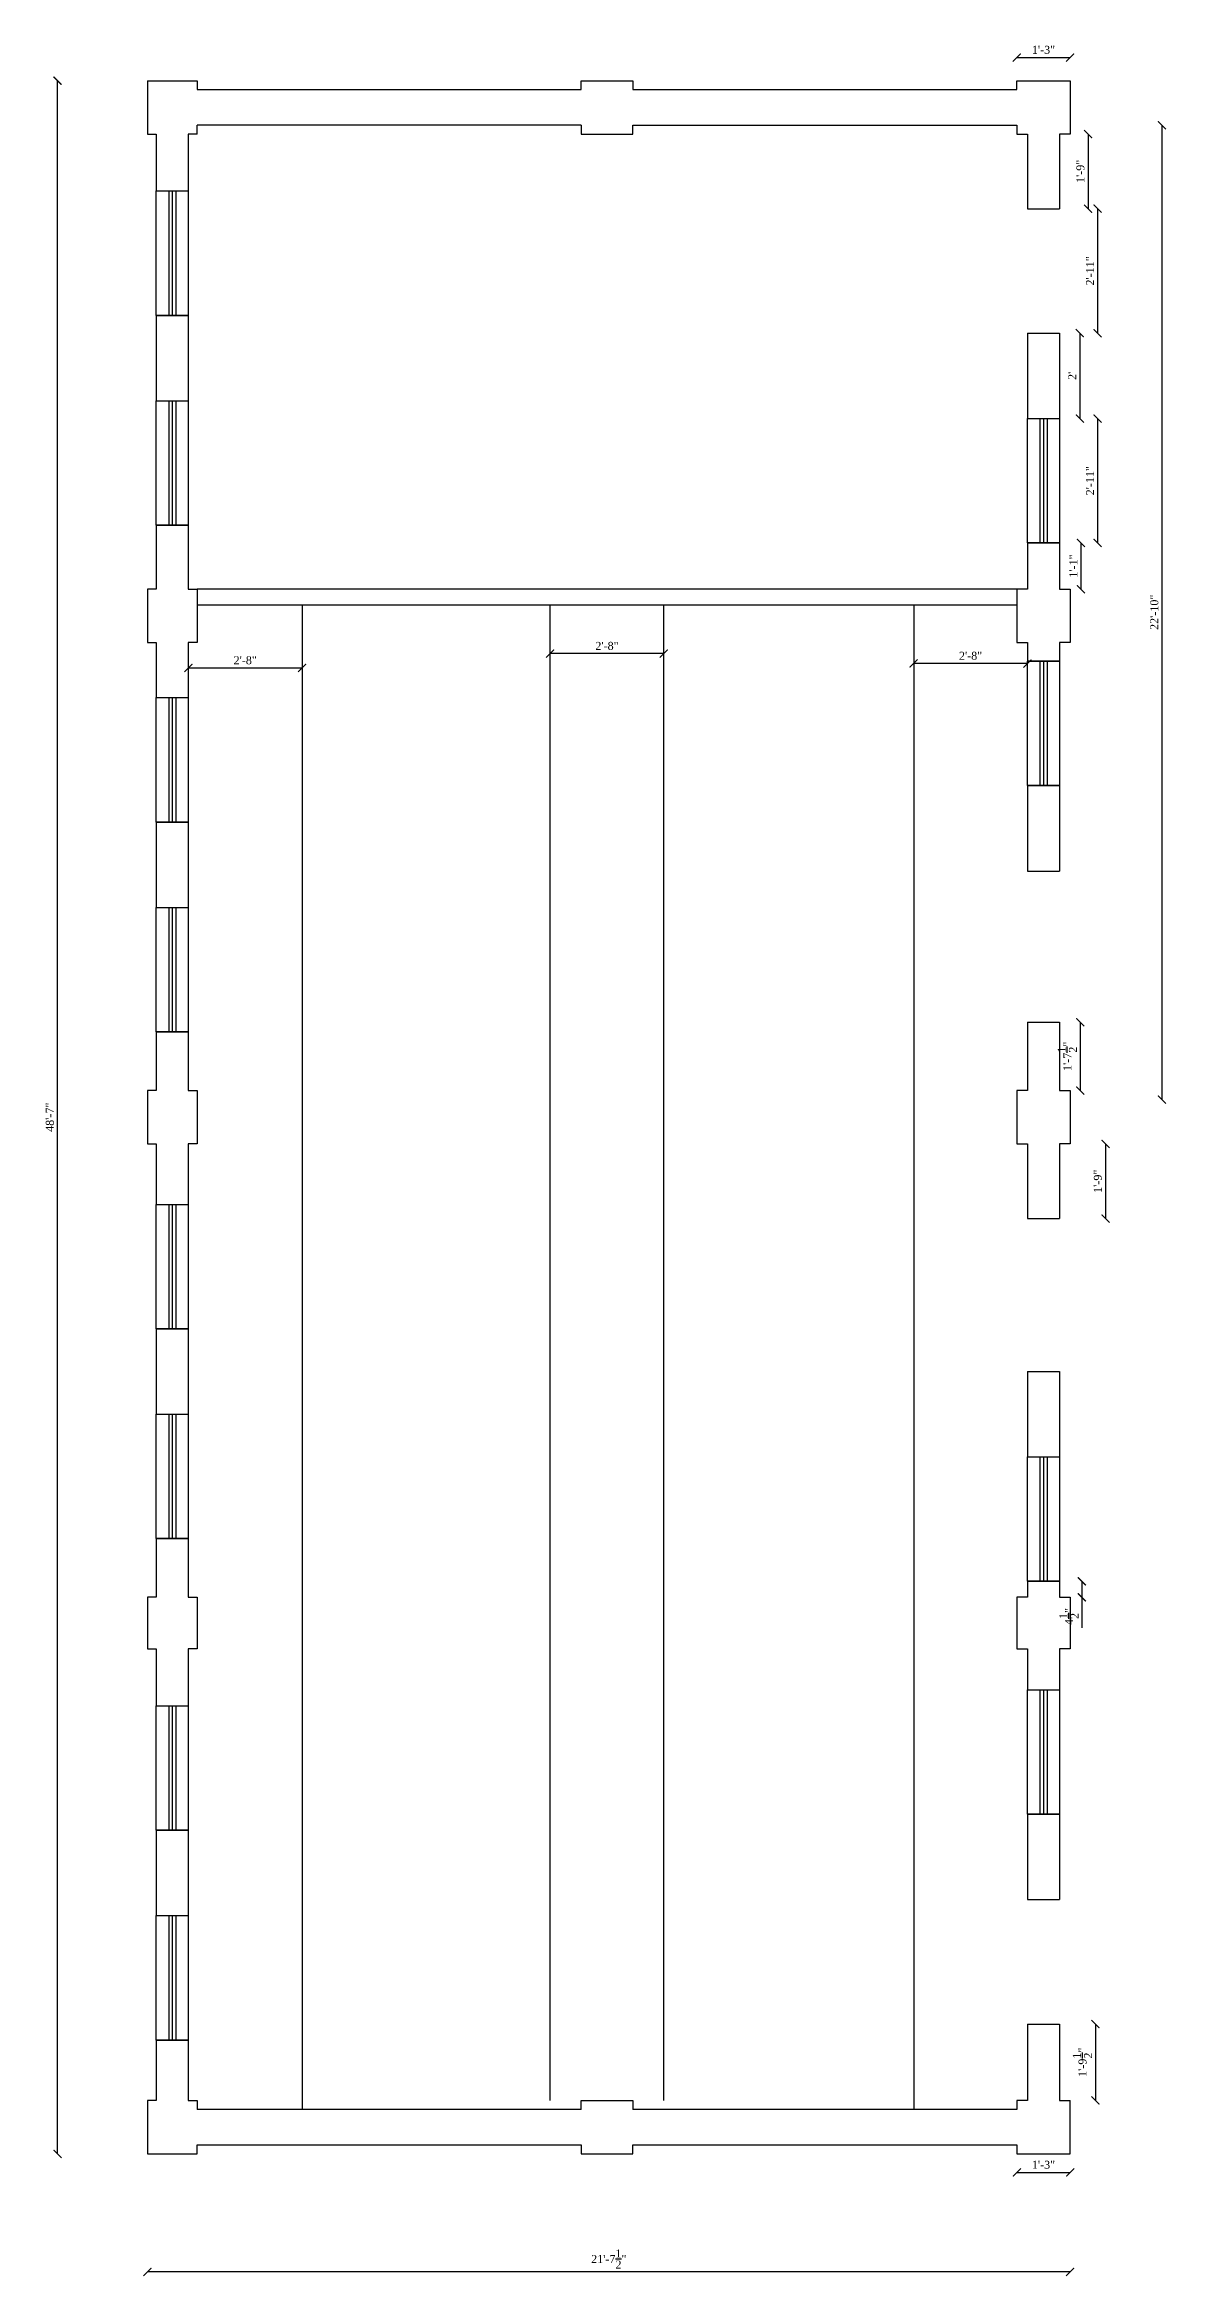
# Model space of a CAD drawing. Header units: inches. Extents: x 62191 to 65120, y -5328 to -3702.
# Drawn here: x 64804 to 65120, y -4385 to -3757 of the extents above; entities that cross this region are included whole.
import ezdxf

# ---------------------------------------------------------------- set-up
doc = ezdxf.new("R2010")
doc.units = ezdxf.units.IN
doc.header["$MEASUREMENT"] = 0
doc.layers.add('ELEVATION', color=6, linetype='Continuous', lineweight=30)
doc.styles.get("Standard").update_dxf_attribs({"font": 'times.ttf'})
doc.dimstyles.get("Standard").update_dxf_attribs({"dimtxt": 2.25, "dimasz": 2.25, "dimexe": 0.18, "dimexo": 0.0625, "dimgap": 1, "dimtad": 1, "dimdec": 1, "dimzin": 0, "dimdsep": 46, "dimlunit": 4, "dimtxsty": 'Standard', "dimblk": 'ARCHTICK', "dimcen": 0.09, "dimse1": 1, "dimse2": 1, "dimadec": 0, "dimazin": 0, "dimtfac": 1, "dimtdec": 1, "dimtofl": 0, "dimtmove": 0, "dimatfit": 3, "dimldrblk": 'ARCHTICK', "dimfxl": 1, "dimtolj": 1, "dimtzin": 0, "dimarcsym": 0})

# ---------------------------------------------------------------- blocks, each defined once
blk = doc.blocks.new('_ArchTick')
at = {"color": 0, "linetype": 'ByBlock', "const_width": 0.15}
blk.add_lwpolyline([(-0.5, -0.5), (0.5, 0.5)], dxfattribs=at)
blk = doc.blocks.new('*D715')
at = {"layer": 'Defpoints', "color": 0, "transparency": 16777216}
for p in [(65092.73, -3760.84), (65077.73, -3767.36), (65092.73, -3767.36)]:
    blk.add_point(p, dxfattribs=at)
at = {"layer": 'ELEVATION', "color": 0, "lineweight": -2, "transparency": 16777216}
blk.add_line((65077.73, -3760.84), (65092.73, -3760.84), dxfattribs=at)
at = {"layer": 'ELEVATION', "color": 0, "lineweight": -2, "transparency": 16777216, "xscale": 2.25, "yscale": 2.25, "zscale": 2.25, "rotation": 180}
blk.add_blockref('_ArchTick', (65077.73, -3760.84), dxfattribs=at)
at = {"layer": 'ELEVATION', "color": 0, "lineweight": -2, "transparency": 16777216, "xscale": 2.25, "yscale": 2.25, "zscale": 2.25}
blk.add_blockref('_ArchTick', (65092.73, -3760.84), dxfattribs=at)
at = {"layer": 'ELEVATION', "color": 0, "transparency": 16777216, "insert": (65085.23, -3758.7), "char_height": 2.25, "attachment_point": 5}
blk.add_mtext('\\A1;1\'-3"', dxfattribs=at)
blk = doc.blocks.new('*D716')
at = {"layer": 'Defpoints', "color": 0, "transparency": 16777216}
for p in [(65077.73, -4350.36), (65092.73, -4350.36), (65092.73, -4355.59)]:
    blk.add_point(p, dxfattribs=at)
at = {"layer": 'ELEVATION', "color": 0, "lineweight": -2, "transparency": 16777216}
blk.add_line((65077.73, -4355.59), (65092.73, -4355.59), dxfattribs=at)
at = {"layer": 'ELEVATION', "color": 0, "lineweight": -2, "transparency": 16777216, "xscale": 2.25, "yscale": 2.25, "zscale": 2.25, "rotation": 180}
blk.add_blockref('_ArchTick', (65077.73, -4355.59), dxfattribs=at)
at = {"layer": 'ELEVATION', "color": 0, "lineweight": -2, "transparency": 16777216, "xscale": 2.25, "yscale": 2.25, "zscale": 2.25}
blk.add_blockref('_ArchTick', (65092.73, -4355.59), dxfattribs=at)
at = {"layer": 'ELEVATION', "color": 0, "transparency": 16777216, "insert": (65085.23, -4353.45), "char_height": 2.25, "attachment_point": 5}
blk.add_mtext('\\A1;1\'-3"', dxfattribs=at)
blk = doc.blocks.new('*D723')
at = {"layer": 'Defpoints', "color": 0, "transparency": 16777216}
for p in [(65089.73, -3782.36), (65089.73, -3803.36), (65097.78, -3803.36)]:
    blk.add_point(p, dxfattribs=at)
at = {"layer": 'ELEVATION', "color": 0, "lineweight": -2, "transparency": 16777216}
blk.add_line((65097.78, -3782.36), (65097.78, -3803.36), dxfattribs=at)
at = {"layer": 'ELEVATION', "color": 0, "lineweight": -2, "transparency": 16777216, "xscale": 2.25, "yscale": 2.25, "zscale": 2.25}
for p, rotation in [((65097.78, -3782.36), 90), ((65097.78, -3803.36), 270)]:
    blk.add_blockref('_ArchTick', p, dxfattribs=dict(at, rotation=rotation))
at = {"layer": 'ELEVATION', "color": 0, "transparency": 16777216, "insert": (65095.63, -3792.86), "char_height": 2.25, "attachment_point": 5, "rotation": 90}
blk.add_mtext('\\A1;1\'-9"', dxfattribs=at)
blk = doc.blocks.new('*D724')
at = {"layer": 'Defpoints', "color": 0, "transparency": 16777216}
for p in [(65089.73, -3838.36), (65089.73, -3862.36), (65095.46, -3862.36)]:
    blk.add_point(p, dxfattribs=at)
at = {"layer": 'ELEVATION', "color": 0, "lineweight": -2, "transparency": 16777216}
blk.add_line((65095.46, -3838.36), (65095.46, -3862.36), dxfattribs=at)
at = {"layer": 'ELEVATION', "color": 0, "lineweight": -2, "transparency": 16777216, "xscale": 2.25, "yscale": 2.25, "zscale": 2.25}
for p, rotation in [((65095.46, -3838.36), 90), ((65095.46, -3862.36), 270)]:
    blk.add_blockref('_ArchTick', p, dxfattribs=dict(at, rotation=rotation))
at = {"layer": 'ELEVATION', "color": 0, "transparency": 16777216, "insert": (65093.33, -3850.36), "char_height": 2.25, "attachment_point": 5, "rotation": 90}
blk.add_mtext("\\A1;2'", dxfattribs=at)
blk = doc.blocks.new('*D725')
at = {"layer": 'Defpoints', "color": 0, "transparency": 16777216}
for p in [(65089.73, -3862.36), (65089.73, -3897.36), (65100.46, -3897.36)]:
    blk.add_point(p, dxfattribs=at)
at = {"layer": 'ELEVATION', "color": 0, "lineweight": -2, "transparency": 16777216}
blk.add_line((65100.46, -3862.36), (65100.46, -3897.36), dxfattribs=at)
at = {"layer": 'ELEVATION', "color": 0, "lineweight": -2, "transparency": 16777216, "xscale": 2.25, "yscale": 2.25, "zscale": 2.25}
for p, rotation in [((65100.46, -3862.36), 90), ((65100.46, -3897.36), 270)]:
    blk.add_blockref('_ArchTick', p, dxfattribs=dict(at, rotation=rotation))
at = {"layer": 'ELEVATION', "color": 0, "transparency": 16777216, "insert": (65098.34, -3879.86), "char_height": 2.25, "attachment_point": 5, "rotation": 90}
blk.add_mtext('\\A1;2\'-11"', dxfattribs=at)
blk = doc.blocks.new('*D726')
at = {"layer": 'Defpoints', "color": 0, "transparency": 16777216}
for p in [(65089.73, -3803.36), (65089.73, -3838.36), (65100.46, -3838.36)]:
    blk.add_point(p, dxfattribs=at)
at = {"layer": 'ELEVATION', "color": 0, "lineweight": -2, "transparency": 16777216}
blk.add_line((65100.46, -3803.36), (65100.46, -3838.36), dxfattribs=at)
at = {"layer": 'ELEVATION', "color": 0, "lineweight": -2, "transparency": 16777216, "xscale": 2.25, "yscale": 2.25, "zscale": 2.25}
for p, rotation in [((65100.46, -3803.36), 90), ((65100.46, -3838.36), 270)]:
    blk.add_blockref('_ArchTick', p, dxfattribs=dict(at, rotation=rotation))
at = {"layer": 'ELEVATION', "color": 0, "transparency": 16777216, "insert": (65098.34, -3820.86), "char_height": 2.25, "attachment_point": 5, "rotation": 90}
blk.add_mtext('\\A1;2\'-11"', dxfattribs=at)
blk = doc.blocks.new('*D727')
at = {"layer": 'Defpoints', "color": 0, "transparency": 16777216}
for p in [(65089.73, -3897.36), (65089.73, -3910.36), (65095.75, -3910.36)]:
    blk.add_point(p, dxfattribs=at)
at = {"layer": 'ELEVATION', "color": 0, "lineweight": -2, "transparency": 16777216}
blk.add_line((65095.75, -3897.36), (65095.75, -3910.36), dxfattribs=at)
at = {"layer": 'ELEVATION', "color": 0, "lineweight": -2, "transparency": 16777216, "xscale": 2.25, "yscale": 2.25, "zscale": 2.25}
for p, rotation in [((65095.75, -3897.36), 90), ((65095.75, -3910.36), 270)]:
    blk.add_blockref('_ArchTick', p, dxfattribs=dict(at, rotation=rotation))
at = {"layer": 'ELEVATION', "color": 0, "transparency": 16777216, "insert": (65093.63, -3903.86), "char_height": 2.25, "attachment_point": 5, "rotation": 90}
blk.add_mtext('\\A1;1\'-1"', dxfattribs=at)
blk = doc.blocks.new('*D728')
at = {"layer": 'Defpoints', "color": 0, "transparency": 16777216}
for p in [(65089.73, -4032.11), (65089.73, -4051.36), (65095.58, -4051.36)]:
    blk.add_point(p, dxfattribs=at)
at = {"layer": 'ELEVATION', "color": 0, "lineweight": -2, "transparency": 16777216}
blk.add_line((65095.58, -4032.11), (65095.58, -4051.36), dxfattribs=at)
at = {"layer": 'ELEVATION', "color": 0, "lineweight": -2, "transparency": 16777216, "xscale": 2.25, "yscale": 2.25, "zscale": 2.25}
for p, rotation in [((65095.58, -4032.11), 90), ((65095.58, -4051.36), 270)]:
    blk.add_blockref('_ArchTick', p, dxfattribs=dict(at, rotation=rotation))
at = {"layer": 'ELEVATION', "color": 0, "transparency": 16777216, "insert": (65091.94, -4041.73), "char_height": 2.25, "attachment_point": 5, "rotation": 90}
blk.add_mtext('\\A1;1\'-7{\\H1x;\\S1/2;}"', dxfattribs=at)
blk = doc.blocks.new('*D729')
at = {"layer": 'Defpoints', "color": 0, "transparency": 16777216}
for p in [(65089.73, -4066.36), (65089.73, -4087.36), (65102.69, -4087.36)]:
    blk.add_point(p, dxfattribs=at)
at = {"layer": 'ELEVATION', "color": 0, "lineweight": -2, "transparency": 16777216}
blk.add_line((65102.69, -4066.36), (65102.69, -4087.36), dxfattribs=at)
at = {"layer": 'ELEVATION', "color": 0, "lineweight": -2, "transparency": 16777216, "xscale": 2.25, "yscale": 2.25, "zscale": 2.25}
for p, rotation in [((65102.69, -4066.36), 90), ((65102.69, -4087.36), 270)]:
    blk.add_blockref('_ArchTick', p, dxfattribs=dict(at, rotation=rotation))
at = {"layer": 'ELEVATION', "color": 0, "transparency": 16777216, "insert": (65100.54, -4076.86), "char_height": 2.25, "attachment_point": 5, "rotation": 90}
blk.add_mtext('\\A1;1\'-9"', dxfattribs=at)
blk = doc.blocks.new('*D730')
at = {"layer": 'Defpoints', "color": 0, "transparency": 16777216}
for p in [(65089.73, -4189.36), (65089.73, -4193.86), (65096.02, -4193.86)]:
    blk.add_point(p, dxfattribs=at)
at = {"layer": 'ELEVATION', "color": 0, "lineweight": -2, "transparency": 16777216}
for p, q in [((65096.02, -4189.36), (65096.02, -4193.86)), ((65096.02, -4193.86), (65096.02, -4202.42))]:
    blk.add_line(p, q, dxfattribs=at)
at = {"layer": 'ELEVATION', "color": 0, "lineweight": -2, "transparency": 16777216, "xscale": 2.25, "yscale": 2.25, "zscale": 2.25}
for p, rotation in [((65096.02, -4189.36), 90), ((65096.02, -4193.86), 270)]:
    blk.add_blockref('_ArchTick', p, dxfattribs=dict(at, rotation=rotation))
at = {"layer": 'ELEVATION', "color": 0, "transparency": 16777216, "insert": (65092.4, -4199.26), "char_height": 2.25, "attachment_point": 5, "rotation": 90}
blk.add_mtext('\\A1;4{\\H1x;\\S1/2;}"', dxfattribs=at)
blk = doc.blocks.new('*D731')
at = {"layer": 'Defpoints', "color": 0, "transparency": 16777216}
for p in [(65089.73, -4313.86), (65089.73, -4335.36), (65099.85, -4335.36)]:
    blk.add_point(p, dxfattribs=at)
at = {"layer": 'ELEVATION', "color": 0, "lineweight": -2, "transparency": 16777216}
blk.add_line((65099.85, -4313.86), (65099.85, -4335.36), dxfattribs=at)
at = {"layer": 'ELEVATION', "color": 0, "lineweight": -2, "transparency": 16777216, "xscale": 2.25, "yscale": 2.25, "zscale": 2.25}
for p, rotation in [((65099.85, -4313.86), 90), ((65099.85, -4335.36), 270)]:
    blk.add_blockref('_ArchTick', p, dxfattribs=dict(at, rotation=rotation))
at = {"layer": 'ELEVATION', "color": 0, "transparency": 16777216, "insert": (65096.21, -4324.61), "char_height": 2.25, "attachment_point": 5, "rotation": 90}
blk.add_mtext('\\A1;1\'-9{\\H1x;\\S1/2;}"', dxfattribs=at)
blk = doc.blocks.new('*D720')
at = {"layer": 'Defpoints', "color": 0, "transparency": 16777216}
for p in [(64833.23, -4350.36), (65092.73, -4350.36), (64833.23, -4383.57)]:
    blk.add_point(p, dxfattribs=at)
at = {"layer": 'ELEVATION', "color": 0, "lineweight": -2, "transparency": 16777216}
blk.add_line((65092.73, -4383.57), (64833.23, -4383.57), dxfattribs=at)
at = {"layer": 'ELEVATION', "color": 0, "lineweight": -2, "transparency": 16777216, "xscale": 2.25, "yscale": 2.25, "zscale": 2.25, "rotation": 180}
blk.add_blockref('_ArchTick', (64833.23, -4383.57), dxfattribs=at)
at = {"layer": 'ELEVATION', "color": 0, "lineweight": -2, "transparency": 16777216, "xscale": 2.25, "yscale": 2.25, "zscale": 2.25}
blk.add_blockref('_ArchTick', (65092.73, -4383.57), dxfattribs=at)
at = {"layer": 'ELEVATION', "color": 0, "transparency": 16777216, "insert": (64962.98, -4379.93), "char_height": 2.25, "attachment_point": 5}
blk.add_mtext('\\A1;21\'-7{\\H1x;\\S1/2;}"', dxfattribs=at)
blk = doc.blocks.new('*D721')
at = {"layer": 'Defpoints', "color": 0, "transparency": 16777216}
for p in [(64807.95, -3767.36), (64833.23, -3767.36), (64833.23, -4350.36)]:
    blk.add_point(p, dxfattribs=at)
at = {"layer": 'ELEVATION', "color": 0, "lineweight": -2, "transparency": 16777216}
blk.add_line((64807.95, -4350.36), (64807.95, -3767.36), dxfattribs=at)
at = {"layer": 'ELEVATION', "color": 0, "lineweight": -2, "transparency": 16777216, "xscale": 2.25, "yscale": 2.25, "zscale": 2.25}
for p, rotation in [((64807.95, -3767.36), 90), ((64807.95, -4350.36), 270)]:
    blk.add_blockref('_ArchTick', p, dxfattribs=dict(at, rotation=rotation))
at = {"layer": 'ELEVATION', "color": 0, "transparency": 16777216, "insert": (64805.8, -4058.86), "char_height": 2.25, "attachment_point": 5, "rotation": 90}
blk.add_mtext('\\A1;48\'-7"', dxfattribs=at)
blk = doc.blocks.new('*D722')
at = {"layer": 'Defpoints', "color": 0, "transparency": 16777216}
for p in [(65077.73, -3779.86), (65077.73, -4053.86), (65118.55, -4053.86)]:
    blk.add_point(p, dxfattribs=at)
at = {"layer": 'ELEVATION', "color": 0, "lineweight": -2, "transparency": 16777216}
blk.add_line((65118.55, -3779.86), (65118.55, -4053.86), dxfattribs=at)
at = {"layer": 'ELEVATION', "color": 0, "lineweight": -2, "transparency": 16777216, "xscale": 2.25, "yscale": 2.25, "zscale": 2.25}
for p, rotation in [((65118.55, -3779.86), 90), ((65118.55, -4053.86), 270)]:
    blk.add_blockref('_ArchTick', p, dxfattribs=dict(at, rotation=rotation))
at = {"layer": 'ELEVATION', "color": 0, "transparency": 16777216, "insert": (65116.41, -3916.86), "char_height": 2.25, "attachment_point": 5, "rotation": 90}
blk.add_mtext('\\A1;22\'-10"', dxfattribs=at)
blk = doc.blocks.new('*D717')
at = {"layer": 'Defpoints', "color": 0, "transparency": 16777216}
for p in [(64946.48, -3914.86), (64978.48, -3914.86), (64946.48, -3928.47)]:
    blk.add_point(p, dxfattribs=at)
at = {"layer": 'ELEVATION', "color": 0, "lineweight": -2, "transparency": 16777216}
blk.add_line((64978.48, -3928.47), (64946.48, -3928.47), dxfattribs=at)
at = {"layer": 'ELEVATION', "color": 0, "lineweight": -2, "transparency": 16777216, "xscale": 2.25, "yscale": 2.25, "zscale": 2.25, "rotation": 180}
blk.add_blockref('_ArchTick', (64946.48, -3928.47), dxfattribs=at)
at = {"layer": 'ELEVATION', "color": 0, "lineweight": -2, "transparency": 16777216, "xscale": 2.25, "yscale": 2.25, "zscale": 2.25}
blk.add_blockref('_ArchTick', (64978.48, -3928.47), dxfattribs=at)
at = {"layer": 'ELEVATION', "color": 0, "transparency": 16777216, "insert": (64962.48, -3926.32), "char_height": 2.25, "attachment_point": 5}
blk.add_mtext('\\A1;2\'-8"', dxfattribs=at)
blk = doc.blocks.new('*D718')
at = {"layer": 'Defpoints', "color": 0, "transparency": 16777216}
for p in [(65048.73, -3925.36), (65080.73, -3925.36), (65048.73, -3931.25)]:
    blk.add_point(p, dxfattribs=at)
at = {"layer": 'ELEVATION', "color": 0, "lineweight": -2, "transparency": 16777216}
blk.add_line((65080.73, -3931.25), (65048.73, -3931.25), dxfattribs=at)
at = {"layer": 'ELEVATION', "color": 0, "lineweight": -2, "transparency": 16777216, "xscale": 2.25, "yscale": 2.25, "zscale": 2.25, "rotation": 180}
blk.add_blockref('_ArchTick', (65048.73, -3931.25), dxfattribs=at)
at = {"layer": 'ELEVATION', "color": 0, "lineweight": -2, "transparency": 16777216, "xscale": 2.25, "yscale": 2.25, "zscale": 2.25}
blk.add_blockref('_ArchTick', (65080.73, -3931.25), dxfattribs=at)
at = {"layer": 'ELEVATION', "color": 0, "transparency": 16777216, "insert": (65064.73, -3929.1), "char_height": 2.25, "attachment_point": 5}
blk.add_mtext('\\A1;2\'-8"', dxfattribs=at)
blk = doc.blocks.new('*D719')
at = {"layer": 'Defpoints', "color": 0, "transparency": 16777216}
for p in [(64844.73, -3925.36), (64876.73, -3925.36), (64876.73, -3932.51)]:
    blk.add_point(p, dxfattribs=at)
at = {"layer": 'ELEVATION', "color": 0, "lineweight": -2, "transparency": 16777216}
blk.add_line((64844.73, -3932.51), (64876.73, -3932.51), dxfattribs=at)
at = {"layer": 'ELEVATION', "color": 0, "lineweight": -2, "transparency": 16777216, "xscale": 2.25, "yscale": 2.25, "zscale": 2.25, "rotation": 180}
blk.add_blockref('_ArchTick', (64844.73, -3932.51), dxfattribs=at)
at = {"layer": 'ELEVATION', "color": 0, "lineweight": -2, "transparency": 16777216, "xscale": 2.25, "yscale": 2.25, "zscale": 2.25}
blk.add_blockref('_ArchTick', (64876.73, -3932.51), dxfattribs=at)
at = {"layer": 'ELEVATION', "color": 0, "transparency": 16777216, "insert": (64860.73, -3930.36), "char_height": 2.25, "attachment_point": 5}
blk.add_mtext('\\A1;2\'-8"', dxfattribs=at)

msp = doc.modelspace()

# ---------------------------------------------------------------- linework, layer by layer
at = {"layer": 'ELEVATION'}
for p, q in [((64833.23, -3767.36), (64833.23, -3782.36)), ((64833.23, -3767.36), (64847.23, -3767.36)), ((64847.23, -3767.36), (64847.23, -3769.86)), ((64847.23, -3769.86), (64955.23, -3769.86)), ((64955.23, -3769.86), (64955.23, -3767.36)), ((64955.23, -3767.36), (64969.73, -3767.36)), ((64969.73, -3767.36), (64969.73, -3769.86)), ((64969.73, -3769.86), (65077.73, -3769.86)), ((65077.73, -3769.86), (65077.73, -3767.36)), ((65077.73, -3767.36), (65092.73, -3767.36)), ((65092.73, -3767.36), (65092.73, -3782.36)), ((64833.23, -3782.36), (64835.73, -3782.36)), ((64835.73, -3782.36), (64835.73, -3798.36)), ((64847.23, -3782.36), (64844.73, -3782.36)), ((64844.73, -3782.36), (64844.73, -3798.36)), ((64955.23, -3779.86), (64847.23, -3779.86)), ((64847.23, -3782.36), (64847.23, -3779.86)), ((64955.23, -3779.86), (64955.23, -3782.36)), ((64955.23, -3782.36), (64969.73, -3782.36)), ((64969.73, -3782.36), (64969.73, -3779.86)), ((64969.73, -3779.86), (65077.73, -3779.86)), ((65077.73, -3779.86), (65077.73, -3782.36)), ((65077.73, -3782.36), (65080.73, -3782.36)), ((65080.73, -3782.36), (65080.73, -3803.36)), ((65092.73, -3782.36), (65089.73, -3782.36)), ((65089.73, -3782.36), (65089.73, -3803.36)), ((64835.73, -3798.36), (64844.73, -3798.36)), ((64839.23, -3798.36), (64839.23, -3833.36)), ((64840.23, -3798.36), (64840.23, -3833.36)), ((64841.23, -3798.36), (64841.23, -3833.36)), ((65080.73, -3803.36), (65089.73, -3803.36)), ((64835.73, -3833.36), (64835.73, -3857.36)), ((64835.73, -3833.36), (64844.73, -3833.36)), ((64844.73, -3833.36), (64844.73, -3857.36)), ((65080.73, -3838.36), (65080.73, -3862.36)), ((65080.73, -3838.36), (65089.73, -3838.36)), ((65089.73, -3838.36), (65089.73, -3862.36)), ((64835.73, -3857.36), (64844.73, -3857.36)), ((64839.23, -3857.36), (64839.23, -3892.36)), ((64840.23, -3857.36), (64840.23, -3892.36)), ((64841.23, -3857.36), (64841.23, -3892.36)), ((65080.73, -3862.36), (65089.73, -3862.36)), ((65084.23, -3862.36), (65084.23, -3897.36)), ((65085.23, -3862.36), (65085.23, -3897.36)), ((65086.23, -3862.36), (65086.23, -3897.36)), ((64835.73, -3892.36), (64835.73, -3910.36)), ((64835.73, -3892.36), (64844.73, -3892.36)), ((64844.73, -3892.36), (64844.73, -3910.36)), ((65080.73, -3897.36), (65080.73, -3910.36)), ((65080.73, -3897.36), (65089.73, -3897.36)), ((65089.73, -3897.36), (65089.73, -3910.36)), ((64835.73, -3910.36), (64833.23, -3910.36)), ((64833.23, -3910.36), (64833.23, -3925.36)), ((64844.73, -3910.36), (64847.23, -3910.36)), ((64847.23, -3910.36), (64847.23, -3925.36)), ((65077.73, -3910.36), (64847.23, -3910.36)), ((65077.73, -3914.86), (64847.23, -3914.86)), ((64876.73, -3914.86), (64876.73, -4337.86)), ((64946.48, -4335.36), (64946.48, -3914.86)), ((64978.48, -4335.36), (64978.48, -3914.86)), ((65048.73, -3914.86), (65048.73, -4337.86)), ((65080.73, -3910.36), (65077.73, -3910.36)), ((65077.73, -3910.36), (65077.73, -3925.36)), ((65089.73, -3910.36), (65092.73, -3910.36)), ((65092.73, -3910.36), (65092.73, -3925.36)), ((64833.23, -3925.36), (64835.73, -3925.36)), ((64835.73, -3925.36), (64835.73, -3940.86)), ((64847.23, -3925.36), (64844.73, -3925.36)), ((64844.73, -3925.36), (64844.73, -3940.86)), ((65077.73, -3925.36), (65080.73, -3925.36)), ((65080.73, -3925.36), (65080.73, -3930.61)), ((65092.73, -3925.36), (65089.73, -3925.36)), ((65089.73, -3925.36), (65089.73, -3930.61)), ((65089.73, -3930.61), (65080.73, -3930.61)), ((65084.23, -3930.61), (65084.23, -3965.61)), ((65085.23, -3930.61), (65085.23, -3965.61)), ((65086.23, -3930.61), (65086.23, -3965.61)), ((64835.73, -3940.86), (64844.73, -3940.86)), ((64839.23, -3940.86), (64839.23, -3975.86)), ((64840.23, -3940.86), (64840.23, -3975.86)), ((64841.23, -3940.86), (64841.23, -3975.86)), ((65080.73, -3965.61), (65080.73, -3989.61)), ((65080.73, -3965.61), (65089.73, -3965.61)), ((65089.73, -3965.61), (65089.73, -3989.61)), ((64835.73, -3975.86), (64835.73, -3999.86)), ((64835.73, -3975.86), (64844.73, -3975.86)), ((64844.73, -3975.86), (64844.73, -3999.86)), ((65080.73, -3989.61), (65089.73, -3989.61)), ((64835.73, -3999.86), (64844.73, -3999.86)), ((64839.23, -3999.86), (64839.23, -4034.86)), ((64840.23, -3999.86), (64840.23, -4034.86)), ((64841.23, -3999.86), (64841.23, -4034.86)), ((64835.73, -4034.86), (64835.73, -4051.36)), ((64835.73, -4034.86), (64844.73, -4034.86)), ((64844.73, -4034.86), (64844.73, -4051.36)), ((65080.73, -4032.11), (65080.73, -4051.36)), ((65080.73, -4032.11), (65089.73, -4032.11)), ((65089.73, -4032.11), (65089.73, -4051.36)), ((64835.73, -4051.36), (64833.23, -4051.36)), ((64833.23, -4051.36), (64833.23, -4066.36)), ((64844.73, -4051.36), (64847.23, -4051.36)), ((64847.23, -4051.36), (64847.23, -4053.86)), ((64847.23, -4051.36), (64847.23, -4066.36)), ((65080.73, -4051.36), (65077.73, -4051.36)), ((65077.73, -4051.36), (65077.73, -4053.86)), ((65077.73, -4051.36), (65077.73, -4066.36)), ((65089.73, -4051.36), (65092.73, -4051.36)), ((65092.73, -4051.36), (65092.73, -4066.36)), ((64833.23, -4066.36), (64835.73, -4066.36)), ((64835.73, -4066.36), (64835.73, -4083.36)), ((64847.23, -4066.36), (64844.73, -4066.36)), ((64844.73, -4066.36), (64844.73, -4083.36)), ((65077.73, -4066.36), (65080.73, -4066.36)), ((65080.73, -4066.36), (65080.73, -4087.36)), ((65092.73, -4066.36), (65089.73, -4066.36)), ((65089.73, -4066.36), (65089.73, -4087.36)), ((64835.73, -4083.36), (64844.73, -4083.36)), ((64839.23, -4083.36), (64839.23, -4118.36)), ((64840.23, -4083.36), (64840.23, -4118.36)), ((64841.23, -4083.36), (64841.23, -4118.36)), ((65080.73, -4087.36), (65089.73, -4087.36)), ((64835.73, -4118.36), (64835.73, -4142.36)), ((64835.73, -4118.36), (64844.73, -4118.36)), ((64844.73, -4118.36), (64844.73, -4142.36)), ((65080.73, -4130.36), (65080.73, -4154.36)), ((65080.73, -4130.36), (65089.73, -4130.36)), ((65089.73, -4130.36), (65089.73, -4154.36)), ((64835.73, -4142.36), (64844.73, -4142.36)), ((64839.23, -4142.36), (64839.23, -4177.36)), ((64840.23, -4142.36), (64840.23, -4177.36)), ((64841.23, -4142.36), (64841.23, -4177.36)), ((65080.73, -4154.36), (65089.73, -4154.36)), ((65084.23, -4154.36), (65084.23, -4189.36)), ((65085.23, -4154.36), (65085.23, -4189.36)), ((65085.23, -4154.36), (65085.23, -4189.36)), ((65086.23, -4154.36), (65086.23, -4189.36)), ((64835.73, -4177.36), (64835.73, -4193.86)), ((64835.73, -4177.36), (64844.73, -4177.36)), ((64844.73, -4177.36), (64844.73, -4193.86)), ((65080.73, -4189.36), (65080.73, -4193.86)), ((65080.73, -4189.36), (65089.73, -4189.36)), ((65089.73, -4189.36), (65089.73, -4193.86)), ((64835.73, -4193.86), (64833.23, -4193.86)), ((64833.23, -4193.86), (64833.23, -4208.36)), ((64844.73, -4193.86), (64847.23, -4193.86)), ((64847.23, -4193.86), (64847.23, -4208.36)), ((65080.73, -4193.86), (65077.73, -4193.86)), ((65077.73, -4193.86), (65077.73, -4208.36)), ((65089.73, -4193.86), (65092.73, -4193.86)), ((65092.73, -4193.86), (65092.73, -4208.36)), ((64833.23, -4208.36), (64835.73, -4208.36)), ((64835.73, -4208.36), (64835.73, -4224.36)), ((64847.23, -4208.36), (64844.73, -4208.36)), ((64844.73, -4208.36), (64844.73, -4224.36)), ((65077.73, -4208.36), (65080.73, -4208.36)), ((65080.73, -4208.36), (65080.73, -4219.86)), ((65092.73, -4208.36), (65089.73, -4208.36)), ((65089.73, -4208.36), (65089.73, -4219.86)), ((65080.73, -4219.86), (65089.73, -4219.86)), ((65084.23, -4219.86), (65084.23, -4254.86)), ((65085.23, -4219.86), (65085.23, -4254.86)), ((65086.23, -4219.86), (65086.23, -4254.86)), ((64835.73, -4224.36), (64844.73, -4224.36)), ((64839.23, -4224.36), (64839.23, -4259.36)), ((64840.23, -4224.36), (64840.23, -4259.36)), ((64841.23, -4224.36), (64841.23, -4259.36)), ((65080.73, -4254.86), (65080.73, -4278.86)), ((65080.73, -4254.86), (65089.73, -4254.86)), ((65089.73, -4254.86), (65089.73, -4278.86)), ((64835.73, -4259.36), (64835.73, -4283.36)), ((64835.73, -4259.36), (64844.73, -4259.36)), ((64844.73, -4259.36), (64844.73, -4283.36)), ((65080.73, -4278.86), (65089.73, -4278.86)), ((64835.73, -4283.36), (64844.73, -4283.36)), ((64839.23, -4283.36), (64839.23, -4318.36)), ((64840.23, -4283.36), (64840.23, -4318.36)), ((64840.23, -4283.36), (64840.23, -4318.36)), ((64841.23, -4283.36), (64841.23, -4318.36)), ((65080.73, -4313.86), (65080.73, -4335.36)), ((65080.73, -4313.86), (65089.73, -4313.86)), ((65089.73, -4313.86), (65089.73, -4335.36)), ((64835.73, -4318.36), (64835.73, -4335.36)), ((64835.73, -4318.36), (64844.73, -4318.36)), ((64844.73, -4318.36), (64844.73, -4335.36)), ((64835.73, -4335.36), (64833.23, -4335.36)), ((64833.23, -4335.36), (64833.23, -4350.36)), ((64844.73, -4335.36), (64847.23, -4335.36)), ((64847.23, -4335.36), (64847.23, -4337.86)), ((64955.23, -4337.86), (64955.23, -4335.36)), ((64955.23, -4335.36), (64969.73, -4335.36)), ((64969.73, -4335.36), (64969.73, -4337.86)), ((65080.73, -4335.36), (65077.73, -4335.36)), ((65077.73, -4335.36), (65077.73, -4337.86)), ((65089.73, -4335.36), (65092.73, -4335.36)), ((65092.73, -4350.36), (65092.73, -4335.36)), ((64955.23, -4337.86), (64847.23, -4337.86)), ((65077.73, -4337.86), (64969.73, -4337.86)), ((64847.23, -4350.36), (64847.23, -4347.86)), ((64847.23, -4347.86), (64955.23, -4347.86)), ((64955.23, -4347.86), (64955.23, -4350.36)), ((64969.73, -4350.36), (64969.73, -4347.86)), ((64969.73, -4347.86), (65077.73, -4347.86)), ((65077.73, -4347.86), (65077.73, -4350.36)), ((64833.23, -4350.36), (64847.23, -4350.36)), ((64955.23, -4350.36), (64969.73, -4350.36)), ((65077.73, -4350.36), (65092.73, -4350.36))]:
    msp.add_line(p, q, dxfattribs=at)
for points in [[(64844.73, -3798.36), (64844.73, -3833.36), (64835.73, -3833.36), (64835.73, -3798.36)], [(64844.73, -3857.36), (64844.73, -3892.36), (64835.73, -3892.36), (64835.73, -3857.36)], [(65089.73, -3862.36), (65089.73, -3897.36), (65080.73, -3897.36), (65080.73, -3862.36)], [(65089.73, -3930.61), (65089.73, -3965.61), (65080.73, -3965.61), (65080.73, -3930.61)], [(64844.73, -3940.86), (64844.73, -3975.86), (64835.73, -3975.86), (64835.73, -3940.86)], [(64844.73, -3999.86), (64844.73, -4034.86), (64835.73, -4034.86), (64835.73, -3999.86)], [(64844.73, -4083.36), (64844.73, -4118.36), (64835.73, -4118.36), (64835.73, -4083.36)], [(64844.73, -4142.36), (64844.73, -4177.36), (64835.73, -4177.36), (64835.73, -4142.36)], [(65089.73, -4154.36), (65089.73, -4189.36), (65080.73, -4189.36), (65080.73, -4154.36)], [(65089.73, -4219.86), (65089.73, -4254.86), (65080.73, -4254.86), (65080.73, -4219.86)], [(64844.73, -4224.36), (64844.73, -4259.36), (64835.73, -4259.36), (64835.73, -4224.36)], [(64844.73, -4283.36), (64844.73, -4318.36), (64835.73, -4318.36), (64835.73, -4283.36)]]:
    msp.add_lwpolyline(points, close=True, dxfattribs=at)

# ---------------------------------------------------------------- dimensions: what is measured, and where the dimension line sits
for base, p1, p2, picture, middle in [((65092.73, -3760.84), (65077.73, -3767.36), (65092.73, -3767.36), '*D715', (65085.23, -3758.7)), ((64946.48, -3928.47), (64978.48, -3914.86), (64946.48, -3914.86), '*D717', (64962.48, -3926.32)), ((64876.73, -3932.51), (64844.73, -3925.36), (64876.73, -3925.36), '*D719', (64860.73, -3930.36)), ((65048.73, -3931.25), (65080.73, -3925.36), (65048.73, -3925.36), '*D718', (65064.73, -3929.1)), ((64833.23, -4383.57), (65092.73, -4350.36), (64833.23, -4350.36), '*D720', (64962.98, -4379.93)), ((65092.73, -4355.59), (65077.73, -4350.36), (65092.73, -4350.36), '*D716', (65085.23, -4353.45))]:
    dim = msp.add_linear_dim(base=base, p1=p1, p2=p2, dimstyle='Standard', dxfattribs=at)
    dim.commit()
    dim.dimension.update_dxf_attribs({"geometry": picture, "text_midpoint": middle})
for base, p1, p2, picture, middle in [((64807.95, -3767.36), (64833.23, -4350.36), (64833.23, -3767.36), '*D721', (64805.8, -4058.86)), ((65118.55, -4053.86), (65077.73, -3779.86), (65077.73, -4053.86), '*D722', (65116.41, -3916.86)), ((65097.78, -3803.36), (65089.73, -3782.36), (65089.73, -3803.36), '*D723', (65095.63, -3792.86)), ((65100.46, -3838.36), (65089.73, -3803.36), (65089.73, -3838.36), '*D726', (65098.34, -3820.86)), ((65095.46, -3862.36), (65089.73, -3838.36), (65089.73, -3862.36), '*D724', (65093.33, -3850.36)), ((65100.46, -3897.36), (65089.73, -3862.36), (65089.73, -3897.36), '*D725', (65098.34, -3879.86)), ((65095.75, -3910.36), (65089.73, -3897.36), (65089.73, -3910.36), '*D727', (65093.63, -3903.86)), ((65095.58395692, -4051.35506684), (65089.73232296, -4032.10506684), (65089.73232296, -4051.35506684), '*D728', (65091.94111265, -4041.73006684)), ((65102.69, -4087.36), (65089.73, -4066.36), (65089.73, -4087.36), '*D729', (65100.54, -4076.86)), ((65096.02, -4193.86), (65089.73, -4189.36), (65089.73, -4193.86), '*D730', (65092.4, -4199.26)), ((65099.85, -4335.36), (65089.73, -4313.86), (65089.73, -4335.36), '*D731', (65096.21, -4324.61))]:
    dim = msp.add_linear_dim(base=base, p1=p1, p2=p2, angle=270, dimstyle='Standard', dxfattribs=at)
    dim.commit()
    dim.dimension.update_dxf_attribs({"geometry": picture, "text_midpoint": middle})

doc.saveas('drawing.dxf')
